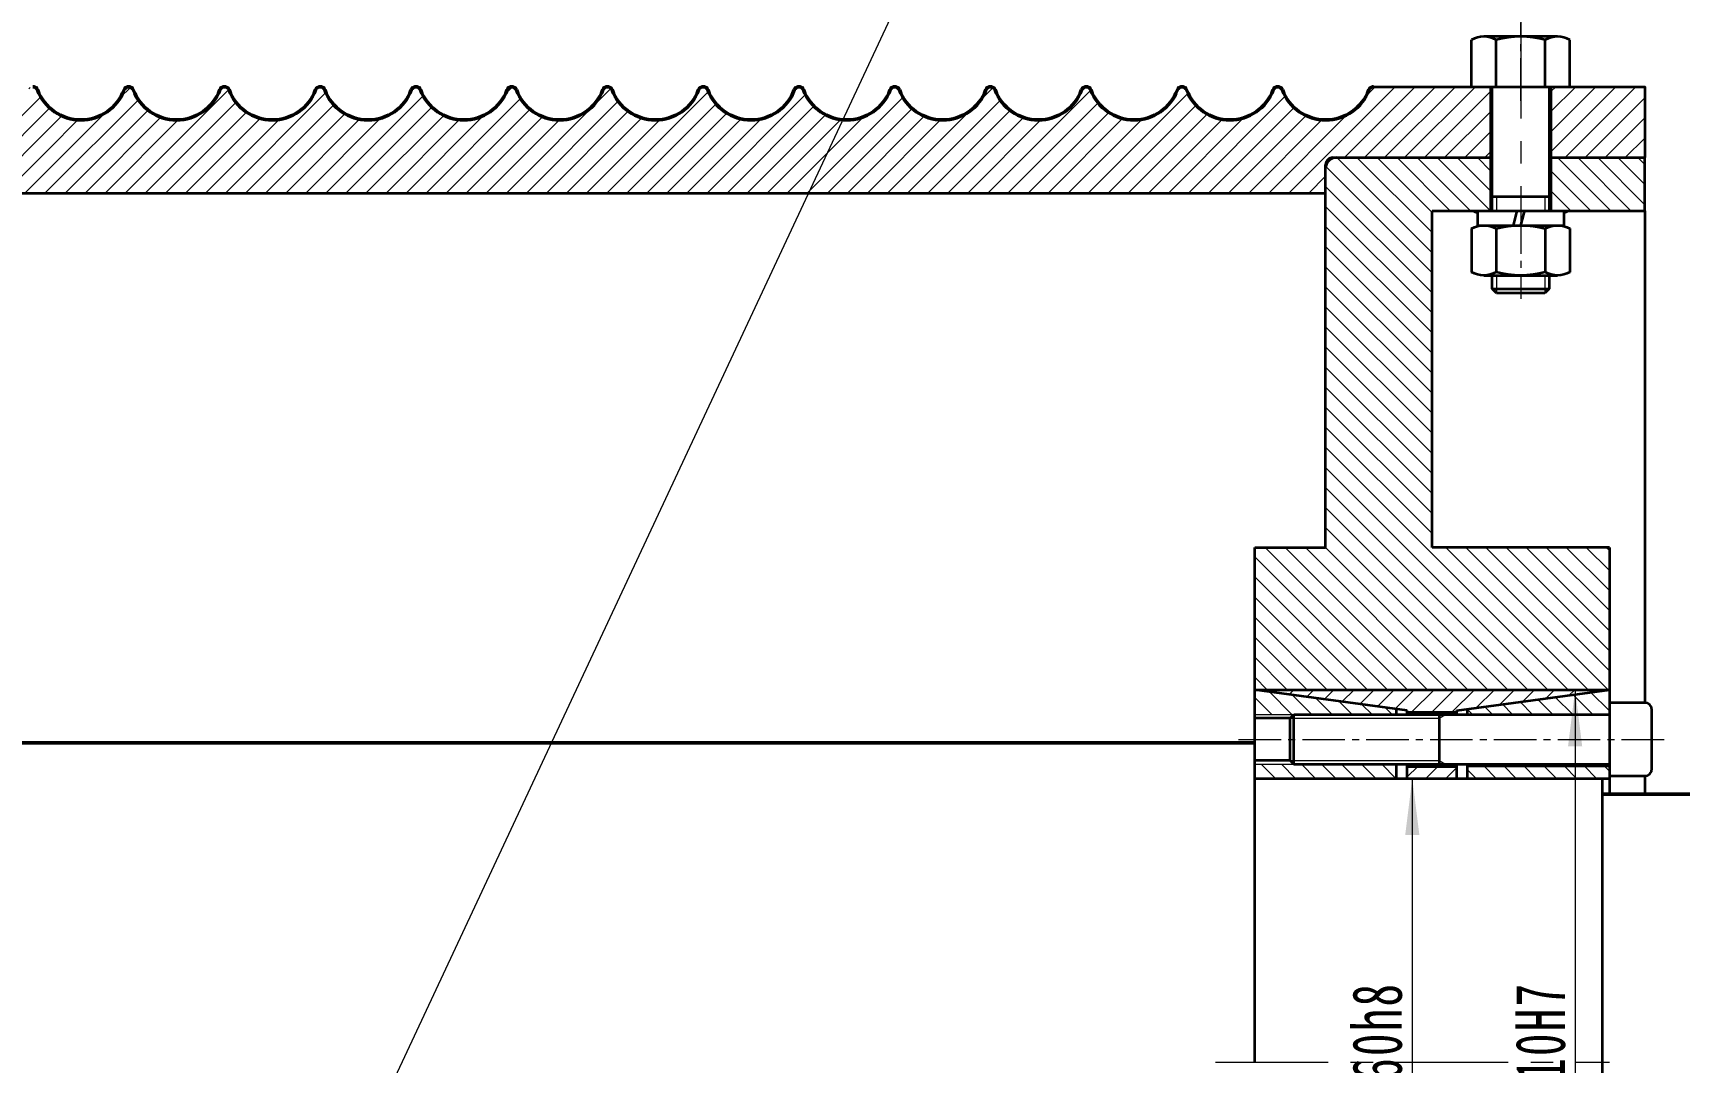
# Model space of a CAD drawing. Header units: millimetres. Extents: x -2378 to 2378, y -1682 to 1682.
# Drawn here: x 52.7 to 516.9, y 919.8 to 1210 of the extents above; entities that cross this region are included whole.
import ezdxf

# ---------------------------------------------------------------- set-up
doc = ezdxf.new("R2010")
doc.units = ezdxf.units.MM
doc.linetypes.add('CENTER', pattern=[50.799999713897705, 31.75, -6.349999904632568, 6.349999904632568, -6.349999904632568])
doc.linetypes.add('点画线', pattern=[18, 12, -2, 2, -2])
doc.layers.get('0').update_dxf_attribs({"lineweight": 35})
for name, color, linetype, lineweight in [('中心线', 1, 'CENTER', 15), ('中心线层', 1, '点画线', 18), ('剖面线层', 4, 'Continuous', 18), ('尺寸线层', 3, 'Continuous', 18), ('粗实线', 7, 'Continuous', 50), ('粗实线层', 7, 'Continuous', 35), ('细实线', 7, 'Continuous', 18), ('细实线层', 7, 'Continuous', 18)]:
    doc.layers.add(name, color=color, linetype=linetype, lineweight=lineweight)
doc.styles.add('标准', font='', dxfattribs={"width": 0.667})
doc.styles.get('标准').set_extended_font_data('宋体')
doc.dimstyles.new('标准', dxfattribs={"dimscale": 4, "dimtxt": 3.5, "dimasz": 4, "dimexe": 2, "dimexo": 0, "dimtad": 1, "dimdsep": 46, "dimtxsty": '标准', "dimblk": '_CAXARROW', "dimcen": 0, "dimdle": 6, "dimazin": 2, "dimtfac": 0.7071067811865475, "dimtdec": 3, "dimtmove": 2, "dimatfit": 3, "dimfxl": 1, "dimfrac": 2, "dimtolj": 1, "dimarcsym": 1})
pattern_1 = [(45, (0, 0), (-2.82842712474619, 2.82842712474619), [])]
pattern_2 = [(135, (0, 0), (-2.82842712474619, -2.82842712474619), [])]

# ---------------------------------------------------------------- blocks, each defined once
blk = doc.blocks.new('*X3')
at = {"layer": '中心线层'}
blk.add_line((0, -4), (0, 18.1), dxfattribs=at)
at = {"layer": '粗实线层'}
for p, q in [((-10.39230484541326, 14.1), (10.39230484541326, 14.1)), ((-13.85640646055102, 0.9282032302755097), (-13.85640646055102, 13.17179676972449)), ((-6.92820323027551, 0.9282032302755097), (-6.92820323027551, 13.17179676972449)), ((6.92820323027551, 0.9282032302755097), (6.92820323027551, 13.17179676972449)), ((13.85640646055102, 0.9282032302755097), (13.85640646055102, 13.17179676972449)), ((-10.39230484541326, 0), (10.39230484541326, 0))]:
    blk.add_line(p, q, dxfattribs=at)
for centre, radius, start, end in [((-10.39230484541326, 7.17179676972449), 6.928203230275511, 60.00000000000021, 120.0000000000001), ((0, -12.22050807568877), 26.32050807568877, 74.73851957513979, 105.26148042486), ((10.39230484541326, 7.17179676972449), 6.928203230275511, 60.00000000000006, 120.0000000000001), ((-10.39230484541326, 6.92820323027551), 6.928203230275511, 239.9999999999999, 299.9999999999998), ((0, 26.32050807568877), 26.32050807568877, 254.7385195751399, 285.2614804248602), ((10.39230484541326, 6.92820323027551), 6.928203230275509, 239.9999999999999, 299.9999999999998)]:
    blk.add_arc(centre, radius, start, end, dxfattribs=at)
blk = doc.blocks.new('*X18')
at = {"layer": '中心线层', "linetype": '点画线', "lineweight": 18}
blk.add_line((0, -3), (0, 7.1), dxfattribs=at)
at = {"layer": '粗实线层'}
for p, q in [((-12.2, 4.1), (12.2, 4.1)), ((-12.2, 0), (-12.2, 4.1)), ((-12.2, 0), (12.2, 0)), ((-1.061158084920335, 0), (-2.159749773887938, 4.1)), ((0.9189898589722549, 0.5305790424601675), (-0.03743360404726803, 4.1)), ((1.061158084920335, 0), (0.9189898589722549, 0.5305790424601675)), ((12.2, 0), (12.2, 4.1))]:
    blk.add_line(p, q, dxfattribs=at)
blk = doc.blocks.new('*X42')
at = {"layer": '尺寸线层', "linetype": 'Continuous'}
for points in [[(1038.508850387997, 1257.534387647764), (1040.508850387997, 1241.534387647764), (1036.508850387997, 1241.534387647764)], [(1038.508850387997, 479.8404334212155), (1040.508850387997, 495.8404334212155), (1036.508850387997, 495.8404334212155)]]:
    blk.add_hatch(color=0, dxfattribs=at).paths.add_polyline_path(points, flags=0)
at = {"layer": '尺寸线层', "color": 0, "linetype": 'Continuous'}
for p, q in [((-247.2896664370928, 1257.534387647764), (1046.508850387997, 1257.534387647764)), ((1038.508850387997, 1257.534387647764), (1038.508850387997, 479.8404334212155)), ((787.5565276816748, 479.8404334212155), (1046.508850387997, 479.8404334212155))]:
    blk.add_line(p, q, dxfattribs=at)
at = {"layer": '尺寸线层', "color": 0, "insert": (1029.008850387997, 868.6874100344896), "char_height": 14, "width": 39.50130502793286, "attachment_point": 5, "rotation": 90, "line_spacing_factor": 1.150569886022795, "style": '标准'}
blk.add_mtext('\\T1.1;778', dxfattribs=at)
blk = doc.blocks.new('_CAXARROW')
blk.add_hatch(color=0).paths.add_polyline_path([(0, 0), (-1, 0.125), (-1, -0.125)], flags=0)
blk = doc.blocks.new('*X48')
at = {"layer": '尺寸线层', "linetype": 'Continuous'}
for points in [[(487.556527681671, 1024.836998025671), (489.556527681671, 1008.836998025671), (485.556527681671, 1008.836998025671)], [(487.5565276816786, 814.856998025646), (489.556527681671, 830.8569980256461), (485.556527681671, 830.8569980256459)]]:
    blk.add_hatch(color=0, dxfattribs=at).paths.add_polyline_path(points, flags=0)
at = {"layer": '尺寸线层', "color": 0, "linetype": 'Continuous'}
for p, q in [((463.3862855708625, 1024.83699802567), (495.556527681671, 1024.836998025671)), ((487.556527681671, 1024.836998025671), (487.5565276816786, 814.856998025646)), ((464.863502343304, 814.8569980256452), (495.5565276816786, 814.8569980256462))]:
    blk.add_line(p, q, dxfattribs=at)
at = {"layer": '尺寸线层', "color": 0, "insert": (478.0174215364195, 919.8469975256581), "char_height": 14, "width": 84.40717318435736, "attachment_point": 5, "rotation": 90.00000000000209, "line_spacing_factor": 1.150569886022795, "style": '标准'}
blk.add_mtext('\\T1.1;%%C210H7', dxfattribs=at)
blk = doc.blocks.new('*X49')
at = {"layer": '尺寸线层', "linetype": 'Continuous'}
for points in [[(441.6452631489881, 999.8369980256693), (443.6452631489881, 983.8369980256693), (439.6452631489881, 983.8369980256693)], [(441.6452631489881, 839.8569980256445), (443.6452631489881, 855.8569980256445), (439.6452631489881, 855.8569980256445)]]:
    blk.add_hatch(color=0, dxfattribs=at).paths.add_polyline_path(points, flags=0)
at = {"layer": '尺寸线层', "color": 0, "linetype": 'Continuous'}
for p, q in [((425.4409845077876, 999.8369980256693), (449.6452631489881, 999.8369980256693)), ((441.6452631489881, 999.8369980256693), (441.6452631489881, 839.8569980256445)), ((426.422036868111, 839.8569980256445), (449.6452631489881, 839.8569980256445))]:
    blk.add_line(p, q, dxfattribs=at)
at = {"layer": '尺寸线层', "color": 0, "insert": (431.9888385679825, 919.8469975256569), "char_height": 14, "width": 84.40717318435759, "attachment_point": 5, "rotation": 90, "line_spacing_factor": 1.150569886022795, "style": '标准'}
blk.add_mtext('\\T1.1;%%C160h8', dxfattribs=at)
blk = doc.blocks.new('*X70')
at = {"layer": '细实线层', "color": 0}
blk.add_line((0, 0), (442.4571252806073, 945.812391235053), dxfattribs=at)

msp = doc.modelspace()

# ---------------------------------------------------------------- hatches: boundary and pattern name
at = {"layer": '剖面线层'}
h = msp.add_hatch(dxfattribs=at)
h.set_pattern_fill('无图案', color=256, scale=4, angle=45, style=0, pattern_type=0)
h.set_pattern_definition(pattern_1)
edge = h.paths.add_edge_path(flags=0)
edge.add_line((-245.7917525773264, 1164.846998025653), (-245.7917525773264, 1178.206650022633))
edge.add_line((-245.7917525773264, 1178.206650022633), (-245.7917525773264, 1193.450817976772))
edge.add_arc((-257.7917525696569, 1198.450817973707), 12.99999999174053, 337.3801350514229, 339.6768631712822)
edge.add_arc((-244.2917525770885, 1193.450817976493), 1.396180049121739, 90.00000000995368, 159.6768631729073, ccw=False)
edge.add_arc((-244.2917525772461, 1193.450817976876), 1.396180048777296, 20.32313682681422, 90.00000000001518, ccw=False)
edge.add_arc((-230.7917525773264, 1198.450817976779), 13.00000000000206, 200.3231368296855, 339.6768631703155)
edge.add_arc((-217.2917525770883, 1193.450817976492), 1.396180049122016, 90.00000000982891, 159.6768631727523, ccw=False)
edge.add_arc((-217.2917525772462, 1193.450817976876), 1.396180048777524, 20.32313682687078, 90.00000000002922, ccw=False)
edge.add_arc((-203.7917525773265, 1198.450817976779), 13.00000000000204, 200.3231368296855, 339.6768631703144)
edge.add_arc((-190.2917525770883, 1193.450817976493), 1.396180049121929, 90.00000000974609, 159.6768631726813, ccw=False)
edge.add_arc((-190.2917525772459, 1193.450817976876), 1.396180048777296, 20.323136826865323, 90.00000000002558, ccw=False)
edge.add_arc((-176.7917525773263, 1198.450817976779), 13.00000000000204, 200.3231368296855, 339.6768631703144)
edge.add_arc((-163.2917525770884, 1193.450817976494), 1.396180049121804, 90.00000000980913, 159.6768631727591, ccw=False)
edge.add_arc((-163.2917525772461, 1193.450817976877), 1.396180048777524, 20.323136826880784, 90.0000000000245, ccw=False)
edge.add_arc((-149.7917525773264, 1198.450817976779), 13.00000000000196, 200.3231368296846, 339.6768631703154)
edge.add_arc((-136.2917525770881, 1193.450817976493), 1.396180049122356, 90.00000000978218, 159.6768631726878, ccw=False)
edge.add_arc((-136.2917525772462, 1193.450817976877), 1.396180048777524, 20.323136826860377, 90.00000000000472, ccw=False)
edge.add_arc((-122.7917525773263, 1198.450817976779), 13.00000000000196, 200.3231368296846, 339.6768631703154)
edge.add_arc((-109.291752577088, 1193.450817976494), 1.396180049122281, 90.00000000980958, 159.6768631727364, ccw=False)
edge.add_arc((-109.291752577246, 1193.450817976877), 1.396180048777296, 20.32313682687368, 90.00000000002223, ccw=False)
edge.add_arc((-95.79175257732639, 1198.45081797678), 13.00000000000203, 200.3231368296865, 339.6768631703134)
edge.add_arc((-82.29175257708843, 1193.450817976494), 1.396180049121817, 90.00000000980913, 159.6768631727592, ccw=False)
edge.add_arc((-82.29175257724611, 1193.450817976877), 1.396180048777524, 20.323136826881807, 90.00000000002223, ccw=False)
edge.add_arc((-68.79175257732642, 1198.45081797678), 13.00000000000201, 200.3231368296866, 339.6768631703146)
edge.add_arc((-55.29175257708818, 1193.450817976493), 1.396180049122129, 90.0000000098093, 159.6768631727441, ccw=False)
edge.add_arc((-55.29175257724626, 1193.450817976876), 1.396180048777751, 20.32313682686862, 90.00000000000381, ccw=False)
edge.add_arc((-41.79175257732641, 1198.45081797678), 13.00000000000204, 200.3231368296865, 339.6768631703144)
edge.add_arc((-28.29175257708794, 1193.450817976493), 1.396180049122424, 90.00000000979719, 159.6768631727087, ccw=False)
edge.add_arc((-28.29175257724616, 1193.450817976877), 1.396180048777524, 20.323136826880386, 90.00000000002512, ccw=False)
edge.add_arc((-14.79175257732643, 1198.45081797678), 13.00000000000207, 200.3231368296865, 339.6768631703144)
edge.add_arc((-1.291752577087968, 1193.450817976494), 1.396180049122398, 90.0000000097969, 159.6768631727084, ccw=False)
edge.add_arc((-1.291752577246145, 1193.450817976877), 1.396180048777751, 20.32313682685009, 89.9999999999909, ccw=False)
edge.add_arc((12.20824742267363, 1198.45081797678), 13.00000000000207, 200.3231368296865, 339.6768631703144)
edge.add_arc((25.70824742291188, 1193.450817976494), 1.396180049122129, 90.00000000981157, 159.6768631727441, ccw=False)
edge.add_arc((25.70824742275405, 1193.450817976878), 1.396180048777069, 20.323136826836787, 90.00000000001148, ccw=False)
edge.add_arc((39.20824742267356, 1198.45081797678), 13.000000000002, 200.3231368296866, 339.6768631703155)
edge.add_arc((52.70824742291185, 1193.450817976494), 1.396180049122091, 90.00000000978372, 159.6768631727037, ccw=False)
edge.add_arc((52.70824742267375, 1193.450817976877), 1.396180048777751, 20.323136826878624, 90.00000000000472, ccw=False)
edge.add_arc((66.20824742088345, 1198.450817974616), 12.99999999764717, 200.3231368233613, 226.1869385389292)
edge.add_line((57.20824742267359, 1189.069986457052), (57.20824742267359, 1164.846998025655))
edge.add_line((57.20824742267359, 1164.846998025655), (-238.1618434248794, 1164.846998025653))
edge.add_line((-238.1618434248794, 1164.846998025653), (-245.7917525773282, 1164.846998025653))
h = msp.add_hatch(dxfattribs=at)
h.set_pattern_fill('无图案', color=256, scale=4, angle=45, style=0, pattern_type=0)
h.set_pattern_definition(pattern_1)
edge = h.paths.add_edge_path(flags=0)
edge.add_line((57.20824742267359, 1164.846998025655), (57.20824742267359, 1171.700139511197))
edge.add_line((57.20824742267359, 1171.700139511197), (57.20824742267359, 1189.069986457053))
edge.add_arc((66.20824742269545, 1198.450817976208), 12.99999999965957, 226.1869385380178, 339.6768631725221)
edge.add_arc((79.70824742283352, 1193.450817976495), 1.396180049121987, 90.00000000979679, 159.676863172732, ccw=False)
edge.add_arc((79.70824742267355, 1193.450817976877), 1.396180048777978, 20.32313682688448, 89.9999999999971, ccw=False)
edge.add_arc((93.2082474225936, 1198.450817976781), 13.00000000000206, 200.3231368296865, 339.6768631703144)
edge.add_arc((106.7082474228338, 1193.450817976494), 1.396180049122449, 90.00000000978162, 159.6768631726893, ccw=False)
edge.add_arc((106.7082474226739, 1193.450817976878), 1.396180048777296, 20.3231368268643, 90.00000000002677, ccw=False)
edge.add_arc((120.2082474225934, 1198.450817976781), 13.00000000000188, 200.3231368296858, 339.6768631703155)
edge.add_arc((133.7082474228335, 1193.450817976494), 1.39618004912204, 90.00000000979969, 159.6768631727228, ccw=False)
edge.add_arc((133.7082474226736, 1193.450817976878), 1.396180048777978, 20.323136826884195, 89.9999999999988, ccw=False)
edge.add_arc((147.2082474225935, 1198.450817976781), 13.00000000000201, 200.3231368296866, 339.6768631703146)
edge.add_arc((160.7082474228335, 1193.450817976496), 1.396180049122039, 90.00000000978002, 159.6768631727128, ccw=False)
edge.add_arc((160.708247422674, 1193.450817976879), 1.396180048777296, 20.323136826865323, 90.00000000002558, ccw=False)
edge.add_arc((174.2082474225936, 1198.450817976781), 13.00000000000201, 200.3231368296866, 339.6768631703134)
edge.add_arc((187.7082474228338, 1193.450817976495), 1.396180049122438, 90.00000000979742, 159.676863172709, ccw=False)
edge.add_arc((187.7082474226738, 1193.450817976878), 1.396180048777751, 20.32313682688789, 90.00000000002098, ccw=False)
edge.add_arc((201.2082474225936, 1198.450817976781), 13.00000000000198, 200.3231368296867, 339.6768631703146)
edge.add_arc((214.7082474228338, 1193.450817976495), 1.396180049122438, 90.00000000979742, 159.676863172709, ccw=False)
edge.add_arc((214.7082474226738, 1193.450817976878), 1.396180048777524, 20.323136826860377, 90.00000000000472, ccw=False)
edge.add_arc((228.2082474225935, 1198.450817976781), 13.00000000000198, 200.3231368296867, 339.6768631703155)
edge.add_arc((241.7082474228338, 1193.450817976495), 1.396180049122438, 90.00000000979742, 159.676863172709, ccw=False)
edge.add_arc((241.7082474226731, 1193.450817976877), 1.39618004877866, 20.32313682689488, 89.99999999997442, ccw=False)
edge.add_arc((255.2082474225937, 1198.450817976782), 13.00000000000206, 200.3231368296865, 339.6768631703144)
edge.add_arc((268.7082474228339, 1193.450817976495), 1.396180049122546, 90.00000000982999, 159.6768631727305, ccw=False)
edge.add_arc((268.7082474226738, 1193.450817976878), 1.396180048777751, 20.32313682686879, 90.00000000000472, ccw=False)
edge.add_arc((282.2082474225936, 1198.450817976782), 13.00000000000209, 200.3231368296865, 339.6768631703134)
edge.add_arc((295.7082474228337, 1193.450817976496), 1.396180049122203, 90.00000000982772, 159.6768631727551, ccw=False)
edge.add_arc((295.7082474226734, 1193.450817976878), 1.396180048778206, 20.32313682690301, 90.00000000001631, ccw=False)
edge.add_arc((309.2082474225936, 1198.450817976782), 13.00000000000198, 200.3231368296867, 339.6768631703146)
edge.add_arc((322.7082474228337, 1193.450817976495), 1.396180049122386, 90.00000000981368, 159.6768631727281, ccw=False)
edge.add_arc((322.7082474226739, 1193.450817976879), 1.396180048777296, 20.323136826864925, 90.00000000002558, ccw=False)
edge.add_arc((336.2082474225935, 1198.450817976781), 13.0000000000019, 200.3231368296857, 339.6768631703163)
edge.add_arc((349.7082474228333, 1193.450817976496), 1.396180049121855, 90.00000000979281, 159.6768631727399, ccw=False)
edge.add_arc((349.708247422674, 1193.45081797688), 1.396180048777296, 20.32313682686572, 90.00000000002558, ccw=False)
edge.add_arc((363.2082474225936, 1198.450817976782), 13.0000000000019, 200.3231368296857, 339.6768631703154)
edge.add_arc((376.7082474228332, 1193.450817976496), 1.396180049121802, 90.00000000979043, 159.6768631727391, ccw=False)
edge.add_arc((376.708247422674, 1193.45081797688), 1.396180048777296, 20.323136826864925, 90.00000000002558, ccw=False)
edge.add_arc((390.2082474225937, 1198.450817976782), 13.0000000000019, 200.3231368296857, 339.6768631703154)
edge.add_arc((403.7082474228332, 1193.450817976496), 1.396180049121834, 90.00000000983943, 159.6768631727893, ccw=False)
edge.add_arc((403.7082474226734, 1193.450817976879), 1.396180048778206, 20.323136826890902, 89.99999999999528, ccw=False)
edge.add_arc((417.2082474225937, 1198.450817976783), 13.0000000000019, 200.3231368296857, 339.6768631703164)
edge.add_arc((430.7082474228282, 1193.450817976485), 1.396180049122546, 90.00000000982999, 159.6768631727305, ccw=False)
edge.add_line((430.7082474225936, 1194.84699802566), (458.3518409621229, 1194.84699802566))
edge.add_line((458.3518409621229, 1194.84699802566), (463.7082474226718, 1194.846998025659))
edge.add_line((463.7082474226718, 1194.84699802566), (463.7082474226736, 1174.846998025657))
edge.add_line((463.7082474226718, 1174.846998025657), (420.2081999489219, 1174.846998025657))
edge.add_line((420.2081999489219, 1174.846998025657), (419.208281919211, 1174.846998025657))
edge.add_arc((419.208247418188, 1172.846998030438), 1.999999995516191, 89.99999973289123, 179.9999999999935)
edge.add_line((417.2082474226736, 1172.847000251901), (417.2082474226736, 1171.846994714036))
edge.add_line((417.2082474226736, 1171.846994714036), (417.2082474226736, 1164.846998025657))
edge.add_line((417.2082474226754, 1164.846998025657), (57.20824742267359, 1164.846998025655))
h = msp.add_hatch(dxfattribs=at)
h.set_pattern_fill('无图案', color=256, scale=4, angle=45, style=0, pattern_type=0)
h.set_pattern_definition(pattern_1)
h.paths.add_polyline_path([(480.7082474226736, 1174.846998025657), (480.7082474226736, 1184.645845587932), (480.7082474226736, 1194.846998025659), (486.0646538832225, 1194.846998025658), (507.2082474226736, 1194.846998025658), (507.2082474226736, 1174.846998025658)], flags=0)
h = msp.add_hatch(dxfattribs=at)
h.set_pattern_fill('无图案', color=256, scale=4, angle=135, style=0, pattern_type=0)
h.set_pattern_definition(pattern_2)
h.paths.add_polyline_path([(397.2082474226718, 1003.836998025668), (397.2082474226718, 1001.045525043841), (397.2082474226718, 999.8369980256693), (437.2082474226718, 999.8369980256693), (437.2082474226718, 1003.836998025668), (408.258247422671, 1003.836998025668)], flags=0)
h.paths.add_polyline_path([(397.2082474226718, 1024.836998025668), (397.2082474226718, 1019.69160375516), (397.2082474226718, 1017.836998025668), (408.2582474226729, 1017.836998025668), (437.2082474226718, 1017.836998025669), (440.2082474226718, 1017.836998025668), (440.2082474226718, 1018.456998025669), (440.2082474226718, 1018.956998025669), (402.2082474226718, 1024.153277095435)], flags=0)
h = msp.add_hatch(dxfattribs=at)
h.set_pattern_fill('无图案', color=256, scale=4, angle=45, style=0, pattern_type=0)
h.set_pattern_definition(pattern_1)
h.paths.add_polyline_path([(440.2082474226718, 1003.216998025669), (440.2082474226718, 1002.217564277124), (440.2082474226718, 999.8369980256693), (454.2082474226718, 999.8369980256693), (454.2082474226718, 1003.216998025669)], flags=0)
h.paths.add_polyline_path([(402.2082474226718, 1024.153277095435), (420.0316153317381, 1021.716035158103), (440.2082474226718, 1018.956998025669), (440.2082474226718, 1018.456998025669), (454.2082474226718, 1018.456998025669), (454.2082474226718, 1018.956998025669), (492.2082474226718, 1024.153277095436), (492.2082474226718, 1024.836998025668), (402.2082474226718, 1024.836998025668)], flags=0)
h = msp.add_hatch(dxfattribs=at)
h.set_pattern_fill('无图案', color=256, scale=4, angle=135, style=0, pattern_type=0)
h.set_pattern_definition(pattern_2)
h.paths.add_polyline_path([(492.20824742267, 1024.153277095436), (468.1513993613244, 1020.863642988443), (454.2082474226718, 1018.956998025669), (454.2082474226718, 1018.456998025669), (454.2082474226718, 1017.83699802567), (457.2082474226718, 1017.83699802567), (497.2082474226718, 1017.836998025671), (497.2082474226718, 1021.171998025671), (497.2082474226718, 1024.836998025668)], flags=0)
h.paths.add_polyline_path([(457.2082474226718, 1003.33699802567), (457.2082474226718, 1001.471721128672), (457.2082474226718, 999.8369980256693), (495.2082474226754, 999.8369980256693), (497.2082474226718, 999.8369980256693), (497.2082474226718, 1000.503084184292), (497.2082474226718, 1003.336998025671)], flags=0)

# ---------------------------------------------------------------- linework, layer by layer
at = {"layer": '中心线'}
for p, q in [((472.2082474226736, 1217.605661229086), (472.2082474226736, 1131.873702466998)), ((386.1400858643556, 919.8469980256568), (497.2082474226754, 919.8469980256568))]:
    msp.add_line(p, q, dxfattribs=at)
at = {"layer": '中心线层'}
for p, q in [((472.2082474226736, 1190.846998025659), (472.2082474226736, 1212.946998025659)), ((392.6563209524448, 1010.836998025668), (512.8101738929025, 1010.836998025672))]:
    msp.add_line(p, q, dxfattribs=at)
at = {"layer": '粗实线'}
for p, q in [((397.2082474226736, 1009.846998025657), (-282.7917525773264, 1009.846998025654)), ((495.2082474226736, 995.3469980256568), (549.3781206282383, 995.3469980256577))]:
    msp.add_line(p, q, dxfattribs=at)
for centre, radius, start, end in [((52.70824742267359, 1193.450817976877), 1.396180048777863, 20.32313682686655, 90), ((66.20824742259356, 1198.45081797678), 13.00000000000202, 200.3231368296877, 339.6768631703147), ((79.70824742283367, 1193.450817976494), 1.396180049122222, 90.0000000098009, 159.6768631727248), ((79.7082474226736, 1193.450817976877), 1.396180048777863, 20.32313682686554, 90), ((93.20824742259356, 1198.450817976781), 13.00000000000201, 200.3231368296856, 339.6768631703155), ((106.7082474228337, 1193.450817976494), 1.396180049122222, 90.00000000979972, 159.6768631727165), ((106.7082474226736, 1193.450817976877), 1.396180048777851, 20.32313682686695, 90), ((120.2082474225936, 1198.450817976781), 13.00000000000201, 200.3231368296846, 339.6768631703161), ((133.7082474228337, 1193.450817976494), 1.396180049122108, 90.00000000979972, 159.6768631727232), ((133.7082474226736, 1193.450817976878), 1.396180048777863, 20.32313682687469, 90), ((147.2082474225936, 1198.450817976781), 13.00000000000202, 200.3231368296865, 339.6768631703144), ((160.7082474228337, 1193.450817976495), 1.396180049122222, 90.00000000979972, 159.6768631727257), ((160.7082474226736, 1193.450817976878), 1.396180048777863, 20.32313682687753, 90), ((174.2082474225936, 1198.450817976781), 13.00000000000202, 200.3231368296877, 339.6768631703125), ((187.7082474228337, 1193.450817976495), 1.396180049122222, 90.00000000979972, 159.6768631727257), ((187.7082474226736, 1193.450817976878), 1.396180048777851, 20.3231368268755, 90), ((201.2082474225936, 1198.450817976781), 13.00000000000203, 200.3231368296867, 339.6768631703146), ((214.7082474228337, 1193.450817976495), 1.396180049122222, 90.00000000979972, 159.6768631727252), ((214.7082474226736, 1193.450817976878), 1.396180048777851, 20.32313682687591, 90), ((228.2082474225936, 1198.450817976781), 13.00000000000202, 200.3231368296866, 339.6768631703155), ((241.7082474228337, 1193.450817976495), 1.396180049122222, 90.00000000979739, 159.6768631727252), ((241.7082474226736, 1193.450817976878), 1.396180048777889, 20.32313682688384, 90), ((255.2082474225936, 1198.450817976782), 13.00000000000199, 200.3231368296877, 339.6768631703137), ((268.7082474228337, 1193.450817976495), 1.396180049122222, 90.00000000979506, 159.676863172724), ((268.7082474226736, 1193.450817976878), 1.396180048777863, 20.32313682687591, 90), ((282.2082474225936, 1198.450817976782), 13.00000000000203, 200.3231368296865, 339.6768631703134), ((295.7082474228337, 1193.450817976495), 1.396180049122222, 90.00000000979972, 159.6768631727257), ((295.7082474226736, 1193.450817976878), 1.396180048777903, 20.32313682688547, 90), ((309.2082474225936, 1198.450817976782), 13.00000000000199, 200.3231368296867, 339.6768631703146), ((322.7082474228337, 1193.450817976495), 1.396180049122222, 90.00000000979972, 159.6768631727257), ((322.7082474226736, 1193.450817976878), 1.396180048777863, 20.32313682687591, 90), ((336.2082474225936, 1198.450817976782), 13.00000000000199, 200.3231368296875, 339.6768631703144), ((349.7082474228337, 1193.450817976496), 1.396180049122222, 90.00000000979972, 159.6768631727257), ((349.7082474226736, 1193.450817976879), 1.396180048777863, 20.32313682687915, 90), ((363.2082474225936, 1198.450817976782), 13.00000000000199, 200.3231368296867, 339.6768631703144), ((376.7082474228337, 1193.450817976496), 1.396180049122222, 90.00000000979972, 159.6768631727257), ((376.7082474226736, 1193.450817976879), 1.396180048777863, 20.32313682688304, 90), ((390.2082474225936, 1198.450817976782), 13.00000000000199, 200.3231368296868, 339.6768631703146), ((403.7082474228337, 1193.450817976496), 1.396180049122222, 90.00000000979739, 159.6768631727248), ((403.7082474226736, 1193.450817976879), 1.396180048777863, 20.32313682686797, 90), ((417.2082474225936, 1198.450817976783), 13.00000000000199, 200.3231368296859, 339.6768631703166), ((430.7082474228318, 1193.450817976496), 1.396180049122222, 90.00000000979972, 159.6768631727257)]:
    msp.add_arc(centre, radius, start, end, dxfattribs=at)
at = {"layer": '粗实线层'}
for p, q in [((458.3518409621229, 1194.846998027211), (458.3518409621229, 1208.018794795384)), ((482.6005522680862, 1208.946998025659), (461.815942577261, 1208.946998025659)), ((480.2082445381984, 1208.946998025659), (464.2082445381984, 1208.946998025659)), ((465.2800441923973, 1194.846998027211), (465.2800441923973, 1208.018794795384)), ((479.1364506529499, 1194.846998027211), (479.1364506529499, 1208.018794795384)), ((486.0646538832243, 1194.846998027211), (486.0646538832243, 1208.018794795384)), ((430.7082474225936, 1194.84699802566), (507.2082474226736, 1194.846998025658)), ((463.7082474226718, 1194.84699802566), (463.7082474226736, 1159.846998025658)), ((480.2082474226736, 1194.84699802566), (480.2082474226736, 1159.846998025658)), ((480.7082474226736, 1194.84699802566), (480.7082474226736, 1159.846998025658)), ((419.208281919211, 1174.846998025657), (464.2082474226736, 1174.846998025657)), ((480.2082474226736, 1174.846998025657), (507.2082474226736, 1174.846998025658)), ((507.2082474226736, 1159.846998025658), (507.2082474226736, 1174.846998025658)), ((417.2082474226736, 1064.946128578063), (417.2082474226736, 1172.847000251901)), ((-302.7917525773264, 1164.846998025653), (417.2082474226754, 1164.846998025657)), ((480.2082474226718, 1163.83329193804), (464.2082474226718, 1163.83329193804)), ((447.2082474226736, 1064.946128578062), (447.2082474226736, 1159.846998025658)), ((447.2082474226736, 1159.846998025658), (507.2082474226736, 1159.846998025658)), ((507.2082474226736, 1159.846998025658), (507.2082474226736, 1021.171998025671)), ((464.2082474226718, 1137.855863983936), (464.2082474226718, 1147.555863983936)), ((480.2082474226718, 1147.555863983936), (480.2082474226718, 1137.855863983936)), ((464.2082474226718, 1137.855863983936), (480.2082474226718, 1137.855863983936)), ((465.4082474226707, 1136.655863983936), (464.2082474226718, 1137.855863983936)), ((480.2082474226718, 1137.855863983936), (479.008247422671, 1136.655863983936)), ((479.008247422671, 1136.655863983936), (465.4082474226707, 1136.655863983936)), ((397.2082474226754, 919.8469980256568), (397.2082474226736, 1064.946128578062)), ((397.2082474226736, 1064.946128578062), (417.2082474226736, 1064.946128578063)), ((497.2082474226736, 1064.946128578063), (447.2082474226736, 1064.946128578062)), ((497.2082474226736, 1064.946128578063), (497.2082474226736, 995.3469980256568)), ((440.2082474226736, 1018.956998025669), (397.2082474226736, 1024.836998025668)), ((397.2082474226736, 1024.836998025668), (497.2082474226736, 1024.836998025671)), ((402.2082474226736, 1024.153277095435), (402.2082474226736, 1024.836998025668)), ((454.2082474226718, 1018.956998025669), (497.2082474226718, 1024.836998025668)), ((492.2082474226718, 1024.153277095436), (492.2082474226718, 1024.836998025668)), ((507.1412460621141, 1021.171998025671), (497.2082474226736, 1021.171998025671)), ((397.2082474226754, 919.8469980256568), (397.2082474226736, 1019.722193033457)), ((407.2082474226736, 1016.786998025667), (397.2082474226736, 1016.786998025666)), ((407.2082474226736, 1016.786998025667), (408.2582474226747, 1017.836998025668)), ((407.2082474226736, 1004.886998025668), (407.2082474226736, 1016.786998025667)), ((408.2582474226729, 1003.836998025668), (408.2582474226747, 1017.836998025668)), ((408.2582474226747, 1017.836998025668), (497.2082474226736, 1017.836998025671)), ((437.2082474226736, 1017.836998025668), (437.2082474226736, 1019.350155477799)), ((440.2082474226736, 1017.836998025668), (440.2082474226736, 1018.956998025669)), ((440.2082474226736, 1018.456998025669), (454.2082474226736, 1018.456998025669)), ((449.2082474226736, 1017.836998025669), (449.2082474226736, 1003.836998025669)), ((454.2082474226736, 1017.836998025669), (454.2082474226736, 1018.956998025669)), ((457.2082474226736, 1017.836998025669), (457.2082474226736, 1019.350155477799)), ((509.2082474226736, 1002.570084184293), (509.2082474226736, 1019.106084184293)), ((407.2082474226736, 1004.886998025667), (397.2082474226736, 1004.886998025667)), ((407.2082474226736, 1004.886998025668), (408.2582474226729, 1003.836998025668)), ((408.2582474226729, 1003.836998025668), (497.2082474226736, 1003.836998025671)), ((408.2582474226729, 1003.836998025668), (497.2082474226736, 1003.836998025671)), ((437.2082474226736, 999.8369980256693), (437.2082474226736, 1003.836998025668)), ((440.2082474226736, 999.8369980256693), (440.2082474226736, 1003.836998025668)), ((440.2082474226736, 1003.216998025669), (454.2082474226736, 1003.216998025669)), ((454.2082474226736, 999.8369980256693), (454.2082474226736, 1003.836998025669)), ((457.2082474226736, 999.8369980256703), (457.2082474226736, 1003.836998025669)), ((457.2082474226736, 1003.33699802567), (497.2082474226736, 1003.336998025671)), ((397.2082474226736, 999.8369980256693), (497.2082474226736, 999.8369980256693)), ((495.2082474226736, 999.8369980256712), (495.2082474226772, 839.8569980256452)), ((497.2082474226736, 1000.503084184292), (507.1412488050028, 1000.503084184292)), ((507.2082474226736, 1000.504170342914), (507.2082474226736, 995.3469980256568)), ((397.2082474226754, 919.8469980256568), (397.2082474226736, 994.8469980256568))]:
    msp.add_line(p, q, dxfattribs=at)
msp.add_lwpolyline([(480.2082474226736, 1194.846998025657), (507.2082474226736, 1194.846998025658), (507.2082474226736, 1174.846998025658)], dxfattribs=at)
for centre, radius, start, end in [((461.815942577261, 1202.018794795384), 6.928203230275511, 60.00000000000054, 120.0000000000007), ((472.2082474226736, 1182.62648994997), 26.32050807568877, 74.73851957515679, 105.261480424877), ((482.6005522680862, 1202.018794795384), 6.928203230275511, 60.00000000000853, 120.0000000000083), ((420.2082474246326, 1171.846998024072), 3.000000001960871, 90.00000006774216, 180), ((419.208247418188, 1172.846998030438), 1.999999995516191, 89.99999973289123, 179.999999999987), ((507.1412474226727, 1019.106084184293), 2.067, 3.151318813564229e-12, 90), ((507.1412474226727, 1002.570084184293), 2.066999999999098, 270.0000383172116, 0)]:
    msp.add_arc(centre, radius, start, end, dxfattribs=at)
at = {"layer": '细实线'}
for p, q in [((397.2082474226736, 1017.836998025668), (408.2582474226729, 1017.836998025668)), ((397.2082474226736, 1003.836998025668), (408.2582474226729, 1003.836998025668))]:
    msp.add_line(p, q, dxfattribs=at)
at = {"layer": '细实线层'}
for p, q in [((407.2082474226736, 1016.786998025667), (449.2082474226736, 1016.786998025669)), ((449.2082474226736, 1016.786998025669), (451.0269007706211, 1017.836998025669)), ((407.2082474226736, 1004.886998025668), (449.2082474226736, 1004.88699802567)), ((449.2082474226736, 1004.88699802567), (451.0269007706211, 1003.836998025669))]:
    msp.add_line(p, q, dxfattribs=at)

# ---------------------------------------------------------------- dimensions: what is measured, and where the dimension line sits
at = {"layer": '尺寸线层'}
for base, p1, p2, angle, text, picture, middle in [((487.5565276816786, 814.856998025646), (463.3862855708625, 1024.83699802567), (464.863502343304, 814.8569980256452), 90.00000000000209, '%%C210H7', '*X48', (487.5565276816748, 919.8469980256584)), ((441.6452631489881, 839.8569980256445), (425.4409845077876, 999.8369980256693), (426.422036868111, 839.8569980256445), 90, '%%C160h8', '*X49', (441.6452631489881, 919.846998025657))]:
    dim = msp.add_linear_dim(base=base, p1=p1, p2=p2, angle=angle, text=text, dimstyle='标准', override={"dimsah": 1, "dimtfill": 1, "dimtzin": 8}, dxfattribs=at)
    dim.commit()
    dim.dimension.update_dxf_attribs({"geometry": picture, "text_midpoint": middle})

# ---------------------------------------------------------------- next in the draw order: wipeouts: each hides what was drawn before it
msp.add_wipeout([(486.06465960621284, 1154.8187947953795), (486.06465960621296, 1147.281498025655), (486.06465960621296, 1147.281498025655), (486.06465960621296, 1142.5752012559308), (482.60055799107505, 1141.646998025655), (482.7214718097301, 1141.6480532245646), (482.84234879686437, 1141.6512184998692), (482.9631521321771, 1141.6564928873952), (483.0838450178018, 1141.6638747805137), (483.2043906895165, 1141.673361930628), (483.3247524279418, 1141.6849514478604), (483.4448935697262, 1141.6986398019317), (483.56477751871404, 1141.7144228232364), (483.68436775709324, 1141.7322957041138), (483.8036278565186, 1141.752253000311), (483.9225214892086, 1141.7742886326423), (484.0410124390108, 1141.7983958888403), (484.1590646124342, 1141.8245674256016), (484.2766420496431, 1141.8527952708225), (484.3937089354112, 1141.8830708260282), (484.510229610031, 1141.9153848689903), (484.62616858017634, 1141.9497275565395), (484.7414905297137, 1141.9860884275597), (484.85616033046, 1142.024456406178), (484.97014305288326, 1142.0648198051354), (485.08340397674215, 1142.1071663293508), (485.19590860166176, 1142.1514830796616), (485.3076226576437, 1142.1977565567568), (485.41851211550426, 1142.2459726652876), (485.5285431972405, 1142.2961167181593), (485.6376823863188, 1142.3481734410084), (485.745896437885, 1142.4021269768518), (485.85315238889086, 1142.4579608909212), (485.9594175681344, 1142.5156581756648), (486.06465960621296, 1142.5752012559303), (482.60055799107516, 1141.6469980256552), (472.2082531456619, 1141.6469980256552), (472.2082531456619, 1141.6469980256552), (461.8159483002486, 1141.646998025655), (458.3518466851109, 1142.5752012559308), (458.45708871562215, 1142.5156581798594), (458.56335388715445, 1142.457960899045), (458.6706098303119, 1142.402126988636), (458.7788238738998, 1142.3481734561792), (458.8879630548767, 1142.2961167364415), (458.99799412839593, 1142.2459726864017), (459.1088835779311, 1142.1977565804211), (459.22059762548673, 1142.1514831055902), (459.33310224188637, 1142.107166357256), (459.446363157139, 1142.064819834727), (459.5603458708777, 1142.0244564371626), (459.67501566286853, 1141.986088459643), (459.79033760358715, 1141.9497275894241), (459.90627656485816, 1141.9153849023774), (460.02279723055597, 1141.8830708596174), (460.1398641073621, 1141.8527953043122), (460.2574415355768, 1141.824567458688), (460.37549369998175, 1141.7983959212195), (460.49398464074915, 1141.7742886640085), (460.6128782643958, 1141.7522530303588), (460.7321383547773, 1141.7322957325364), (460.85172858412, 1141.714422849727), (460.9716125240869, 1141.698639826183), (461.0917536568736, 1141.684951469565), (461.21211538633264, 1141.6733619494794), (461.33266104912025, 1141.6638747962052), (461.45335392586526, 1141.656492899621), (461.5741572523535, 1141.6512185083234), (461.69503423072666, 1141.6480532289434), (461.81594804069135, 1141.6469980256552), (458.3518466851109, 1142.5752012559303), (458.3518466851108, 1147.281498025655), (458.3518466851108, 1147.281498025655), (458.3518466851108, 1154.8187947953795), (461.81594841945764, 1155.746998025655), (461.6950345968117, 1155.7459428287566), (461.57415760565334, 1155.742777555324), (461.4533542662878, 1155.7375031695296), (461.3326613765848, 1155.7301212780033), (461.2121157007701, 1155.72063412934), (461.0917539582267, 1155.709044613418), (460.9716128123098, 1155.6953562605165), (460.8517288591788, 1155.67957324024), (460.7321386166494, 1155.66170036025), (460.6128785130705, 1155.6417430647991), (460.4939848762271, 1155.6197074330737), (460.3754939222753, 1155.5956001773407), (460.2574417447099, 1155.569428640904), (460.13986430337025, 1155.5412007958682), (460.022797413486, 1155.5109252407087), (459.90627673476837, 1155.4786111976532), (459.7903377605474, 1155.4442685098736), (459.6750158069597, 1155.407907638485), (459.5603460021922, 1155.3695396593628), (459.4463632757802, 1155.3291762597648), (459.3331023479689, 1155.2868297347757), (459.2205977191362, 1155.2425129835567), (459.1088836592842, 1155.1962395054213), (458.99799419759984, 1155.1480233957197), (458.8879631120897, 1155.097879341547), (458.7788239192907, 1155.045822617269), (458.67060986406017, 1154.9918690798695), (458.56335390944975, 1154.9360351641196), (458.45708872666455, 1154.8783378775713), (458.35184668511073, 1154.8187947953793), (461.8159483002486, 1155.746998025655), (472.20825314566184, 1155.746998025655), (472.20825314566184, 1155.746998025655), (482.60055799107505, 1155.746998025655), (486.06465960621273, 1154.8187947953793), (485.95941757883594, 1154.8783378697133), (485.8531524104976, 1154.9360351489001), (485.7458964705912, 1154.9918690577933), (485.6376824303081, 1155.0458225888467), (485.5285432526867, 1155.0978793072957), (485.4185121825712, 1155.1480233561624), (485.3076227364846, 1155.196239461087), (485.1959086924193, 1155.2425129349797), (485.08340407954864, 1155.2868296824954), (484.97014316786084, 1155.3291762043261), (484.8561604577193, 1155.3695396013131), (484.7414906693552, 1155.407907578378), (484.6261687322895, 1155.4442684482647), (484.5102297746943, 1155.478611135103), (484.39370911269214, 1155.5109251777794), (484.2766422395982, 1155.5412007331263), (484.159064815109, 1155.569428578917), (484.0410126544396, 1155.595600116679), (483.92252171741455, 1155.6197073743092), (483.8036280975138, 1155.641743008505), (483.6843680108784, 1155.6617003070005), (483.5647777852786, 1155.6795731906104), (483.4448938490484, 1155.695356215082), (483.32475271998874, 1155.7090445727545), (483.2043909942437, 1155.720634094022), (483.0838453351536, 1155.730121248605), (482.9631524620867, 1155.737503146625), (482.84234913925377, 1155.7427775394845), (482.7214721645097, 1155.7459428205527)]).dxf.layer = '粗实线层'

# ---------------------------------------------------------------- next in the draw order: linework, layer by layer
at = {"layer": '细实线层', "linetype": 'Continuous', "lineweight": 18}
for p, q in [((465.4082474226707, 1141.646998025656), (465.4082474226707, 1136.64273477505)), ((465.4082474226707, 1140.655863983936), (465.4082474226707, 1136.655863983936)), ((479.008247422671, 1141.646998025656), (479.008247422671, 1136.64273477505)), ((479.008247422671, 1140.655863983936), (479.008247422671, 1136.655863983936))]:
    msp.add_line(p, q, dxfattribs=at)

# ---------------------------------------------------------------- next in the draw order: block references
at = {"layer": '粗实线层', "xscale": -1, "rotation": 180.0000000000002}
msp.add_blockref('*X3', (472.2082531456617, 1155.746998025656), dxfattribs=at)
at = {"layer": '细实线层'}
msp.add_blockref('*X70', (-25.86168258083385, 529.3437704977988), dxfattribs=at)

# ---------------------------------------------------------------- next in the draw order: wipeouts: each hides what was drawn before it
msp.add_wipeout([(484.4082474226737, 1159.846998025656), (484.4082474226737, 1157.041498025656), (484.4082474226737, 1157.041498025656), (484.4082474226737, 1155.746998025656), (484.4082474226737, 1155.746998025656), (472.2082474226737, 1155.746998025656), (472.2082474226737, 1155.746998025656), (472.17081381862636, 1155.746998025656), (472.17081381862636, 1155.746998025656), (470.0484976487857, 1155.746998025656), (470.0484976487857, 1155.746998025656), (460.0082474226737, 1155.746998025656), (460.0082474226737, 1155.746998025656), (460.0082474226737, 1157.041498025656), (460.0082474226737, 1157.041498025656), (460.0082474226737, 1159.846998025656), (460.0082474226737, 1159.846998025656), (471.14708933775336, 1159.846998025656), (471.14708933775336, 1159.846998025656), (472.2082474226737, 1159.846998025656), (472.2082474226737, 1159.846998025656), (473.269405507594, 1159.846998025656), (473.269405507594, 1159.846998025656)]).dxf.layer = '粗实线层'

# ---------------------------------------------------------------- next in the draw order: hatches: boundary and pattern name
at = {"layer": '剖面线层'}
h = msp.add_hatch(dxfattribs=at)
h.set_pattern_fill('无图案', color=256, scale=4, angle=135, style=0, pattern_type=0)
h.set_pattern_definition(pattern_2)
h.paths.add_polyline_path([(480.7082474226736, 1174.846998025657), (480.7082474226736, 1167.867995685719), (480.7082474226736, 1159.846998025658), (484.4082474226761, 1159.846998025658), (507.2082474226736, 1159.846998025658), (507.2082474226736, 1174.846998025658)], flags=0)
edge = h.paths.add_edge_path(flags=0)
edge.add_line((397.2082474226718, 1064.946128578062), (397.2082474226718, 1053.514258674728))
edge.add_line((397.2082474226718, 1053.514258674728), (397.2082474226718, 1024.836998025668))
edge.add_line((397.2082474226718, 1024.836998025668), (402.2082474226718, 1024.836998025668))
edge.add_line((402.2082474226718, 1024.836998025668), (492.2082474226718, 1024.836998025668))
edge.add_line((492.2082474226718, 1024.836998025668), (497.2082474226736, 1024.836998025668))
edge.add_line((497.2082474226718, 1024.836998025668), (497.2082474226736, 1064.946128578063))
edge.add_line((497.2082474226736, 1064.946128578063), (447.2082474226718, 1064.946128578062))
edge.add_line((447.2082474226718, 1064.946128578062), (447.2082474226736, 1159.846998025658))
edge.add_line((447.2082474226736, 1159.846998025658), (460.0082474226729, 1159.846998025658))
edge.add_line((460.0082474226729, 1159.846998025658), (463.7082474226736, 1159.846998025658))
edge.add_line((463.7082474226736, 1159.846998025658), (463.7082474226736, 1174.846998025657))
edge.add_line((463.7082474226736, 1174.846998025657), (420.208199941495, 1174.846998025657))
edge.add_arc((420.2082474246327, 1171.846998024071), 3.000000001960984, 90.0000000677444, 179.9999999999957, ccw=False)
edge.add_line((417.2082474226718, 1171.846999623998), (417.2082474226718, 1164.846998025657))
edge.add_line((417.2082474226718, 1164.846998025657), (417.2082474226718, 1064.946128578062))
edge.add_line((417.2082474226736, 1064.946128578062), (397.2082474226736, 1064.946128578062))

# ---------------------------------------------------------------- next in the draw order: linework, layer by layer
at = {"layer": '粗实线层'}
for p, q in [((464.2082474226736, 1159.846998025657), (464.2082474226736, 1194.846998025659)), ((480.2082474226736, 1194.846998025659), (480.2082474226736, 1159.846998025656))]:
    msp.add_line(p, q, dxfattribs=at)
for centre, start, end in [((472.2082474217536, 1194.846998022992), 248.9076604940176, 251.0212339375595), ((472.2082474235936, 1194.846998022992), 288.9787660624402, 291.092339505982)]:
    msp.add_arc(centre, 37.51333096099181, start, end, dxfattribs=at)
at = {"layer": '细实线层', "linetype": 'Continuous', "lineweight": 18}
for p, q in [((465.4082474226725, 1163.83329193804), (465.4082474226725, 1159.846998025656)), ((479.0082474226729, 1163.83329193804), (479.0082474226729, 1159.846998025656))]:
    msp.add_line(p, q, dxfattribs=at)

# ---------------------------------------------------------------- next in the draw order: block references
at = {"layer": '粗实线层', "xscale": -1, "rotation": 180}
msp.add_blockref('*X18', (472.2082474226736, 1159.846998025656), dxfattribs=at)

# ---------------------------------------------------------------- next in the draw order: dimensions: what is measured, and where the dimension line sits
at = {"layer": '尺寸线层'}
dim = msp.add_linear_dim(base=(1038.508850387997, 479.8404334212155), p1=(-247.2896664370928, 1257.534387647764), p2=(787.5565276816748, 479.8404334212155), angle=270, text='778', dimstyle='标准', override={"dimsah": 1, "dimtfac": 1, "dimtfill": 1, "dimtzin": 8}, dxfattribs=at)
dim.commit()
dim.dimension.update_dxf_attribs({"geometry": '*X42', "text_midpoint": (1038.508850387997, 868.6874105344897)})

doc.saveas('drawing.dxf')
